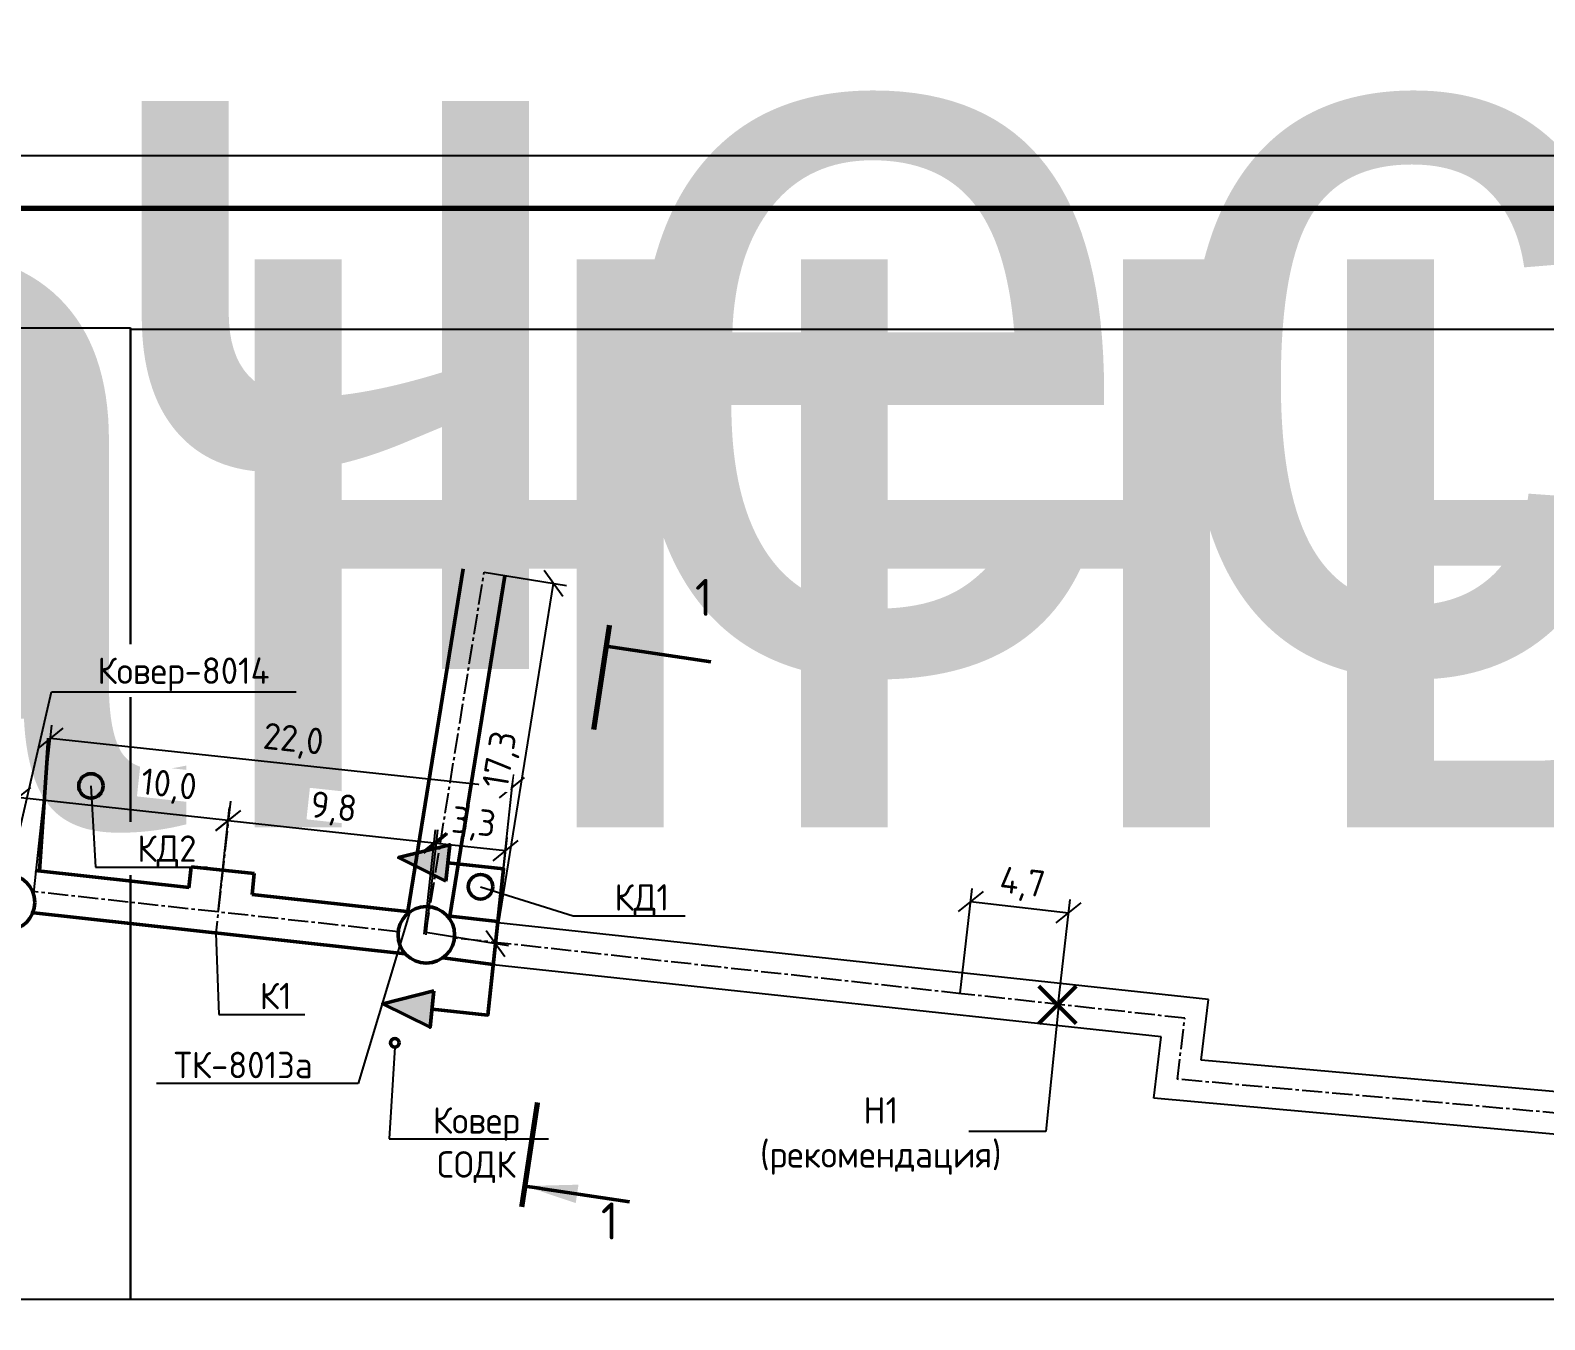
# Model space of a CAD drawing. Header units: metres. Extents: x 1981 to 7362, y 1229 to 3678.
# Drawn here: x 3221.1 to 3364.4, y 2510.3 to 2632.4 of the extents above; entities that cross this region are included whole.
import ezdxf
from ezdxf import colors
from ezdxf.entities.mleader import LeaderData, LeaderLine
from ezdxf.enums import TextEntityAlignment as Align
from ezdxf.math import Vec2, Vec3

# ---------------------------------------------------------------- set-up
doc = ezdxf.new("R2018")
doc.units = ezdxf.units.M
doc.header["$XCLIPFRAME"] = 2
doc.linetypes.add('CENTER2', pattern=[28.575, 19.05, -3.175, 3.175, -3.175])
doc.layers.add('Основной', color=255, linetype='Continuous', lineweight=50)
doc.layers.add('Форматы', color=7, linetype='Continuous')
doc.styles.add('GOST', font='GOST.shx', dxfattribs={"oblique": 15})
doc.styles.add('GOST-2.304_Type-B', font='GOST Common.ttf')
doc.styles.get("Standard").update_dxf_attribs({"font": 'GOST Common.ttf'})
doc.dimstyles.new('М 1 к 500', dxfattribs={"dimtxt": 2.5, "dimasz": 2.15, "dimexe": 1.25, "dimexo": 0, "dimtad": 1, "dimdec": 1, "dimlfac": 0.5, "dimzin": 1, "dimtxsty": 'GOST', "dimblk": 'OBLIQUE', "dimcen": 2.5, "dimclrd": 5, "dimclre": 5, "dimclrt": 5, "dimazin": 2, "dimtfac": 1, "dimtdec": 1, "dimtmove": 0, "dimatfit": 3, "dimldrblk": 'NONE', "dimfxl": 1.25, "dimlwd": 30, "dimlwe": 30, "dimarcsym": 0})
picture_1 = doc.add_image_def('image1.jpg', size_in_pixel=(3947, 3948))
picture_2 = doc.add_image_def('image2.jpg', size_in_pixel=(3947, 3947))

# ---------------------------------------------------------------- blocks, each defined once
blk = doc.blocks.new('_Oblique')
at = {"color": 0, "linetype": 'ByBlock', "lineweight": -2}
blk.add_line((-0.5, -0.5), (0.5, 0.5), dxfattribs=at)
blk = doc.blocks.new('*D51')
at = {"layer": 'Defpoints', "color": 0, "lineweight": 50, "transparency": 16777216}
for p in [(3266.69, 2560.68), (3221.42, 2550.72), (3265.13, 2546.04)]:
    blk.add_point(p, dxfattribs=at)
at = {"layer": 'Основной', "lineweight": 25, "transparency": 16777216}
for p, q in [((3221.42, 2550.72), (3223.12, 2566.61)), ((3222.99, 2565.36), (3266.69, 2560.68)), ((3265.13, 2546.04), (3266.83, 2561.92))]:
    blk.add_line(p, q, dxfattribs=at)
at = {"layer": 'Основной', "lineweight": 25, "transparency": 16777216, "xscale": 2.15, "yscale": 2.15, "zscale": 2.15}
for p, rotation in [((3222.99, 2565.36), 173.8844610100878), ((3266.69, 2560.68), 353.8844610100878)]:
    blk.add_blockref('_Oblique', p, dxfattribs=dict(at, rotation=rotation))
at = {"layer": 'Основной', "color": 2, "transparency": 16777216, "insert": (3245.97, 2565.04), "char_height": 2.5, "attachment_point": 5, "rotation": 353.8845, "bg_fill": 3, "box_fill_scale": 1.1, "bg_fill_color": 256, "bg_fill_true_color": 13158600, "bg_fill_transparency": 0}
blk.add_mtext('22,0', dxfattribs=at)
blk = doc.blocks.new('_None')
blk = doc.blocks.new('*D57')
at = {"layer": 'Defpoints', "color": 0, "lineweight": 50, "transparency": 16777216}
for p in [(3266.08, 2554.73), (3258.57, 2546.76), (3265.13, 2546.04)]:
    blk.add_point(p, dxfattribs=at)
at = {"layer": 'Основной', "lineweight": 25, "transparency": 16777216}
for p, q in [((3258.57, 2546.76), (3259.66, 2556.69)), ((3265.13, 2546.04), (3266.22, 2555.97)), ((3259.53, 2555.45), (3266.08, 2554.73))]:
    blk.add_line(p, q, dxfattribs=at)
at = {"layer": 'Основной', "lineweight": 25, "transparency": 16777216, "xscale": 2.15, "yscale": 2.15, "zscale": 2.15}
for p, rotation in [((3259.53, 2555.45), 173.7268067789797), ((3266.08, 2554.73), 353.7268067789797)]:
    blk.add_blockref('_Oblique', p, dxfattribs=dict(at, rotation=rotation))
at = {"layer": 'Основной', "color": 2, "transparency": 16777216, "insert": (3263.04, 2557.2), "char_height": 2.5, "attachment_point": 5, "rotation": 353.7268, "bg_fill": 3, "box_fill_scale": 1.1, "bg_fill_color": 256, "bg_fill_true_color": 13158600, "bg_fill_transparency": 0}
blk.add_mtext('3,3', dxfattribs=at)
blk = doc.blocks.new('*D58')
at = {"layer": 'Defpoints', "color": 0, "lineweight": 50, "transparency": 16777216}
for p in [(3319.37, 2548.85), (3309.1, 2541.24), (3318.38, 2540.18)]:
    blk.add_point(p, dxfattribs=at)
at = {"layer": 'Основной', "lineweight": 25, "transparency": 16777216}
for p, q in [((3309.1, 2541.24), (3310.23, 2551.16)), ((3310.09, 2549.91), (3319.37, 2548.85)), ((3318.38, 2540.18), (3319.51, 2550.1))]:
    blk.add_line(p, q, dxfattribs=at)
at = {"layer": 'Основной', "lineweight": 25, "transparency": 16777216, "xscale": 2.15, "yscale": 2.15, "zscale": 2.15}
for p, rotation in [((3310.09, 2549.91), 173.4856078856433), ((3319.37, 2548.85), 353.4856078856433)]:
    blk.add_blockref('_Oblique', p, dxfattribs=dict(at, rotation=rotation))
at = {"layer": 'Основной', "color": 2, "transparency": 16777216, "insert": (3314.97, 2551.5), "char_height": 2.5, "attachment_point": 5, "rotation": 353.4856, "bg_fill": 3, "box_fill_scale": 1.1, "bg_fill_color": 256, "bg_fill_true_color": 13158600, "bg_fill_transparency": 0}
blk.add_mtext('4,7', dxfattribs=at)
blk = doc.blocks.new('*U143')
blk.add_lwpolyline([(0, 0), (420, 0), (420, -297), (0, -297)], close=True)
at = {"const_width": 0.5}
blk.add_lwpolyline([(20, -5), (415, -5), (415, -292), (20, -292)], close=True, dxfattribs=at)
at = {"style": 'GOST-2.304_Type-B'}
blk.add_attdef('РАЗРАБОТАЛ', text='', height=2.5, dxfattribs=at).set_placement((250.5, -264.22), align=Align.MIDDLE_LEFT)
at = {"style": 'GOST-2.304_Type-B', "flags": 8}
for tag, height, p in [('ДАТА', 2.5, (290.07, -264.4)), ('ЛИСТ', 3, (386.39, -271.92)), ('ЛИСТОВ', 3, (403.89, -271.92)), ('ФОРМАТ', 3, (380.97, -294.75))]:
    blk.add_attdef(tag, text='', height=height, dxfattribs=at).set_placement(p, align=Align.MIDDLE_CENTER)
at = {"style": 'GOST-2.304_Type-B'}
blk.add_attdef('ПРОВЕРИЛ', (250.75, -270.73), '', height=2.5, dxfattribs=at)
at = {"lineweight": 30, "flags": 104}
for tag, p in [('ТЕПЛОВЫЕ_СЕТИ', (330, -269.5)), ('ИМЯ_ЧЕРТЕЖА', (330, -284.5))]:
    blk.add_attdef(tag, text='', height=3, dxfattribs=at).set_placement(p, align=Align.MIDDLE_CENTER)
blk = doc.blocks.new('ГРАНИЦА ПРОЕКТИРОВАНИЯ')
h = blk.add_hatch(color=256)
h.dxf.hatch_style = 1
h.paths.add_polyline_path([(3438.03, 2134.87), (3434.57, 2134.87), (3436.3, 2130.18)])
h.paths.add_polyline_path([(3451.94, 2134.87), (3448.47, 2134.87), (3450.21, 2130.18)])
at = {"layer": 'Основной'}
for points in [[(3450.21, 2134.87), (3450.21, 2140.18), (3436.3, 2140.18), (3436.3, 2134.87)], [(3438.03, 2134.87), (3434.57, 2134.87), (3436.3, 2130.18), (3438.03, 2134.87)], [(3448.47, 2134.87), (3451.94, 2134.87), (3450.21, 2130.18), (3448.47, 2134.87)]]:
    blk.add_lwpolyline(points, dxfattribs=at)
blk = doc.blocks.new('*D172')
at = {"layer": 'Defpoints', "color": 0, "lineweight": 50, "transparency": 16777216}
for p in [(3264.04, 2581.07), (3270.61, 2580.01), (3258.54, 2547)]:
    blk.add_point(p, dxfattribs=at)
at = {"layer": 'Основной', "lineweight": 25, "transparency": 16777216}
for p, q in [((3264.04, 2581.07), (3271.85, 2579.81)), ((3265.11, 2545.94), (3270.61, 2580.01)), ((3258.54, 2547), (3266.34, 2545.74))]:
    blk.add_line(p, q, dxfattribs=at)
at = {"layer": 'Основной', "lineweight": 25, "transparency": 16777216, "xscale": 2.15, "yscale": 2.15, "zscale": 2.15}
for p, rotation in [((3270.61, 2580.01), 80.82318316367149), ((3265.11, 2545.94), 260.8231831636715)]:
    blk.add_blockref('_Oblique', p, dxfattribs=dict(at, rotation=rotation))
at = {"layer": 'Основной', "color": 2, "transparency": 16777216, "insert": (3265.76, 2563.31), "char_height": 2.5, "attachment_point": 5, "rotation": 80.8232, "bg_fill": 3, "box_fill_scale": 1.1, "bg_fill_color": 256, "bg_fill_true_color": 13158600, "bg_fill_transparency": 0}
blk.add_mtext('17,3', dxfattribs=at)
blk = doc.blocks.new('*U142')
at = {"style": 'GOST-2.304_Type-B'}
blk.add_attdef('РАЗРАБОТАЛ', text='', height=2.5, dxfattribs=at).set_placement((40.5, -264.22), align=Align.MIDDLE_LEFT)
at = {"style": 'GOST-2.304_Type-B', "flags": 8}
for tag, height, p in [('ДАТА', 2.5, (80.07, -264.4)), ('ЛИСТ', 3, (176.39, -271.92)), ('ЛИСТОВ', 3, (193.89, -271.92)), ('ФОРМАТ', 3, (170.97, -294.75))]:
    blk.add_attdef(tag, text='', height=height, dxfattribs=at).set_placement(p, align=Align.MIDDLE_CENTER)
at = {"style": 'GOST-2.304_Type-B'}
blk.add_attdef('ПРОВЕРИЛ', (40.75, -270.73), '', height=2.5, dxfattribs=at)
at = {"lineweight": 30, "flags": 104}
for tag, p in [('ТЕПЛОВЫЕ_СЕТИ', (120, -269.5)), ('ИМЯ_ЧЕРТЕЖА', (120, -284.5))]:
    blk.add_attdef(tag, text='', height=3, dxfattribs=at).set_placement(p, align=Align.MIDDLE_CENTER)
blk = doc.blocks.new('*D291')
at = {"layer": 'Defpoints', "color": 0, "lineweight": 50, "transparency": 16777216}
for p in [(3259.29, 2555.46), (3238.87, 2548.92), (3258.36, 2546.82)]:
    blk.add_point(p, dxfattribs=at)
at = {"layer": 'Основной', "lineweight": 25, "transparency": 16777216}
for p, q in [((3238.87, 2548.92), (3239.94, 2558.81)), ((3239.81, 2557.57), (3259.29, 2555.46)), ((3258.36, 2546.82), (3259.43, 2556.7))]:
    blk.add_line(p, q, dxfattribs=at)
at = {"layer": 'Основной', "lineweight": 25, "transparency": 16777216, "xscale": 2.15, "yscale": 2.15, "zscale": 2.15}
for p, rotation in [((3239.81, 2557.57), 173.8304344795452), ((3259.29, 2555.46), 353.8304344795451)]:
    blk.add_blockref('_Oblique', p, dxfattribs=dict(at, rotation=rotation))
at = {"layer": 'Основной', "color": 2, "transparency": 16777216, "insert": (3249.78, 2558.63), "char_height": 2.5, "attachment_point": 5, "rotation": 353.8304, "bg_fill": 3, "box_fill_scale": 1.1, "bg_fill_color": 256, "bg_fill_true_color": 13158600, "bg_fill_transparency": 0}
blk.add_mtext('9,8', dxfattribs=at)
blk = doc.blocks.new('*D292')
at = {"layer": 'Defpoints', "color": 0, "lineweight": 50, "transparency": 16777216}
for p in [(3219.91, 2559.75), (3218.83, 2549.84), (3238.87, 2548.92)]:
    blk.add_point(p, dxfattribs=at)
at = {"layer": 'Основной', "lineweight": 25, "transparency": 16777216}
for p, q in [((3218.83, 2549.84), (3220.05, 2560.99)), ((3239.82, 2557.58), (3219.91, 2559.75)), ((3238.87, 2548.92), (3239.95, 2558.82))]:
    blk.add_line(p, q, dxfattribs=at)
at = {"layer": 'Основной', "lineweight": 25, "transparency": 16777216, "xscale": 2.15, "yscale": 2.15, "zscale": 2.15}
for p, rotation in [((3219.91, 2559.75), 173.7814863599153), ((3239.82, 2557.58), 353.7814863599153)]:
    blk.add_blockref('_Oblique', p, dxfattribs=dict(at, rotation=rotation))
at = {"layer": 'Основной', "color": 2, "lineweight": 50, "transparency": 16777216, "insert": (3234.18, 2560.75), "char_height": 2.5, "attachment_point": 5, "rotation": 353.7815, "bg_fill": 3, "box_fill_scale": 1.1, "bg_fill_color": 256, "bg_fill_true_color": 13158600, "bg_fill_transparency": 0}
blk.add_mtext('10,0', dxfattribs=at)

msp = doc.modelspace()

# ---------------------------------------------------------------- hatches: boundary and pattern name
at = {"layer": 'Основной'}
msp.add_hatch(color=256, dxfattribs=at).paths.add_polyline_path([(3275.61, 2574.092), (3280.422, 2572.475), (3280.685, 2574.218)], flags=0)

# ---------------------------------------------------------------- linework, layer by layer
for p, q in [((3275.61, 2574.092), (3285.498, 2572.601)), ((3264.902, 2543.965), (3260.12, 2544.575))]:
    msp.add_line(p, q, dxfattribs=at)
at = {"layer": 'Основной', "lineweight": 25}
for p, q in [((3328.139, 2537.098), (3264.898, 2543.928)), ((3331.9, 2534.904), (3332.602, 2540.632)), ((3327.426, 2531.289), (3328.139, 2537.098)), ((3406.171, 2528.259), (3331.9, 2534.904)), ((3405.815, 2524.274), (3327.426, 2531.289))]:
    msp.add_line(p, q, dxfattribs=at)
at = {"layer": 'Основной'}
msp.add_lwpolyline([(3274.416, 2566.182, 0.5, 0.5, 0), (3275.908, 2576.07, 0.5, 0.5, 0)], format="xyseb", dxfattribs=at)
for points in [[(3316.561, 2541.899), (3320.097, 2538.364)], [(3316.561, 2538.364), (3320.097, 2541.899)]]:
    msp.add_lwpolyline(points, dxfattribs=at)
msp.add_circle((3255.585, 2536.538), 0.4, dxfattribs=at)

# ---------------------------------------------------------------- texts
at = {"layer": 'Основной', "style": 'GOST-2.304_Type-B'}
for p in [(3283.99, 2576.944), (3275.088, 2517.931)]:
    msp.add_text('1', height=3.5, dxfattribs=at).set_placement(p)

# ---------------------------------------------------------------- pictures from other files: only their frames are drawn
image = msp.add_image(picture_1, insert=(2730.575, 2104.097), size_in_units=(499.995, 500.122), dxfattribs=dict(fade=50))
image.set_boundary_path([(2461.036, -0.5), (3946.5, 725.505)])
image = msp.add_image(picture_2, insert=(3230.57, 2104.097), size_in_units=(499.995, 499.995), dxfattribs=dict(fade=50))
image.set_boundary_path([(-0.5, -0.5), (1491.042, 724.505)])

# ---------------------------------------------------------------- next in the draw order: dimensions: what is measured, and where the dimension line sits
at = {"layer": 'Основной'}
dim = msp.add_linear_dim(base=(3266.694, 2560.681), p1=(3221.422, 2550.72), p2=(3265.125, 2546.037), angle=353.88446, dimstyle='М 1 к 500', override={"dimtxsty": 'Standard', "dimclrd": 256, "dimclre": 256, "dimclrt": 2, "dimtfill": 1, "dimlwd": 25, "dimlwe": 25}, dxfattribs=at)
dim.commit()
dim.dimension.update_dxf_attribs({"geometry": '*D51', "text_midpoint": (3245.746, 2562.925), "dimtype": 161})

# ---------------------------------------------------------------- next in the draw order: linework, layer by layer
for p, q in [((3257.02, 2548.94), (3242.073, 2550.583)), ((3256.583, 2544.964), (3221.122, 2548.862)), ((3265.341, 2548.035), (3260.557, 2548.552))]:
    msp.add_line(p, q, dxfattribs=at)
at = {"layer": 'Основной', "lineweight": 25}
msp.add_line((3332.602, 2540.632), (3265.326, 2547.897), dxfattribs=at)
at = {"layer": 'Основной', "color": 2, "linetype": 'CENTER2', "lineweight": 25, "ltscale": 0.1}
msp.add_lwpolyline([(3255.909, 2547.05), (3221.341, 2550.85)], dxfattribs=at)

# ---------------------------------------------------------------- next in the draw order: leaders
at = {"layer": 'Основной', "lineweight": 25}
ml = msp.add_multileader_mtext('Standard', dxfattribs=at)
ml.set_content('Ковер-8014', color=256)
ml.set_leader_properties()
ml.set_arrow_properties(name='NONE')
ml.build(insert=Vec2(0, 0))
ml.multileader.update_dxf_attribs({"text_left_attachment_type": 6, "text_right_attachment_type": 6, "dogleg_length": 2, "arrow_head_size": 2.5})
ctx = ml.context
ctx.base_point, ctx.char_height, ctx.arrow_head_size, ctx.plane_origin = Vec3(3225.09, 2569.758), 2.5, 2.5, Vec3(3216.526, 2547.23)
ctx.left_attachment, ctx.right_attachment, ctx.text_align_type = 6, 6, 1
notes = []
notes.append((ctx, [(1, (1, 1, 0), (3223.09, 2569.758), (1, 0), 2, [(0, [(3219.123, 2552.497)], 0, [])])]))
ctx.mtext.insert, ctx.mtext.alignment, ctx.mtext.flow_direction = Vec3(3235.59, 2573.008), 2, 5
ctx.mtext.has_bg_fill, ctx.mtext.bg_color, ctx.mtext.bg_scale_factor, ctx.mtext.bg_transparency, ctx.mtext.use_window_bg_color = 1, -1027028792, 1.5, 0, 1
for ctx, leaders in notes:
    for number, flags, end, landing, length, lines in leaders:
        leader = LeaderData()
        leader.index, (leader.has_last_leader_line, leader.has_dogleg_vector, leader.attachment_direction) = number, flags
        leader.last_leader_point, leader.dogleg_vector, leader.dogleg_length = Vec3(end), Vec3(landing), length
        for number, points, colour, breaks in lines:
            line = LeaderLine()
            line.index, line.vertices, line.color, line.breaks = number, Vec3.list(points), colors.encode_raw_color(colour), breaks
            leader.lines.append(line)
        ctx.leaders.append(leader)

# ---------------------------------------------------------------- next in the draw order: linework, layer by layer
at = {"lineweight": 50}
msp.add_line((3221.95, 2552.796), (3222.823, 2565.367), dxfattribs=at)
at = {"layer": 'Основной'}
msp.add_line((3236.109, 2551.239), (3221.559, 2552.838), dxfattribs=at)
for centre, radius in [((3226.829, 2560.848), 1.16), ((3218.833, 2549.835), 2.677)]:
    msp.add_circle(centre, radius, dxfattribs=at)

# ---------------------------------------------------------------- next in the draw order: dimensions: what is measured, and where the dimension line sits
dim = msp.add_aligned_dim(p1=(3258.57, 2546.758), p2=(3265.125, 2546.037), distance=8.744, dimstyle='М 1 к 500', override={"dimtxsty": 'Standard', "dimclrd": 256, "dimclre": 256, "dimclrt": 2, "dimtfill": 1, "dimlwd": 25, "dimlwe": 25}, dxfattribs=at)
dim.commit()
dim.dimension.update_dxf_attribs({"geometry": '*D57', "text_midpoint": (3263.035, 2557.202)})

# ---------------------------------------------------------------- next in the draw order: leaders
at = {"layer": 'Основной', "lineweight": 25}
ml = msp.add_multileader_mtext('Standard', dxfattribs=at)
ml.set_content('Н1\\P(рекомендация)', color=256)
ml.set_leader_properties()
ml.set_arrow_properties(name='NONE')
ml.build(insert=Vec2(0, 0))
ml.multileader.update_dxf_attribs({"text_left_attachment_type": 6, "text_right_attachment_type": 6, "dogleg_length": 2, "arrow_head_size": 2.5})
ctx = ml.context
ctx.base_point, ctx.char_height, ctx.arrow_head_size, ctx.plane_origin = Vec3(3287.962, 2528.147), 2.5, 2.5, Vec3(3318.159, 2540.37)
ctx.left_attachment, ctx.right_attachment, ctx.text_align_type = 6, 6, 1
notes = []
notes.append((ctx, [(0, (1, 1, 0), (3317.212, 2528.147), (-1, 0), 2, [(0, [(3318.457, 2540.307)], 0, [])])]))
ctx.mtext.insert, ctx.mtext.width, ctx.mtext.alignment, ctx.mtext.flow_direction = Vec3(3301.587, 2531.397), 3.25, 2, 5
ctx.mtext.has_bg_fill, ctx.mtext.bg_color, ctx.mtext.bg_scale_factor, ctx.mtext.bg_transparency, ctx.mtext.use_window_bg_color = 1, -1027028792, 1.5, 0, 1
for ctx, leaders in notes:
    for number, flags, end, landing, length, lines in leaders:
        leader = LeaderData()
        leader.index, (leader.has_last_leader_line, leader.has_dogleg_vector, leader.attachment_direction) = number, flags
        leader.last_leader_point, leader.dogleg_vector, leader.dogleg_length = Vec3(end), Vec3(landing), length
        for number, points, colour, breaks in lines:
            line = LeaderLine()
            line.index, line.vertices, line.color, line.breaks = number, Vec3.list(points), colors.encode_raw_color(colour), breaks
            leader.lines.append(line)
        ctx.leaders.append(leader)

# ---------------------------------------------------------------- next in the draw order: linework, layer by layer
at = {"layer": 'Основной'}
for centre, radius in [((3263.702, 2551.31), 1.16), ((3258.57, 2546.758), 2.677)]:
    msp.add_circle(centre, radius, dxfattribs=at)

# ---------------------------------------------------------------- next in the draw order: dimensions: what is measured, and where the dimension line sits
dim = msp.add_aligned_dim(p1=(3309.102, 2541.243), p2=(3318.381, 2540.183), distance=8.728, dimstyle='М 1 к 500', override={"dimtxsty": 'Standard', "dimclrd": 256, "dimclre": 256, "dimclrt": 2, "dimtfill": 1, "dimlwd": 25, "dimlwe": 25}, dxfattribs=at)
dim.commit()
dim.dimension.update_dxf_attribs({"geometry": '*D58', "text_midpoint": (3314.973, 2551.496)})

# ---------------------------------------------------------------- next in the draw order: linework, layer by layer
at = {"layer": 'Основной', "color": 2, "linetype": 'CENTER2', "lineweight": 25, "ltscale": 0.1}
for points in [[(3309.216, 2541.191), (3261.231, 2546.465)], [(3405.993, 2526.267), (3329.663, 2533.096), (3330.371, 2538.865), (3309.216, 2541.191)]]:
    msp.add_lwpolyline(points, dxfattribs=at)

# ---------------------------------------------------------------- next in the draw order: block references
at = {"layer": 'Форматы'}
msp.add_blockref('*U143', (3013.291, 2620.512), dxfattribs=at)

# ---------------------------------------------------------------- next in the draw order: leaders
at = {"layer": 'Основной', "lineweight": 25}
ml = msp.add_multileader_mtext('Standard', dxfattribs=at)
ml.set_content('КД2', color=256)
ml.set_leader_properties()
ml.set_arrow_properties(name='NONE')
ml.build(insert=Vec2(0, 0))
ml.multileader.update_dxf_attribs({"text_left_attachment_type": 6, "text_right_attachment_type": 6, "dogleg_length": 2, "arrow_head_size": 2.5})
ctx = ml.context
ctx.base_point, ctx.char_height, ctx.arrow_head_size, ctx.plane_origin = Vec3(3229.262, 2553.173), 2.5, 2.5, Vec3(3226.829, 2560.848)
ctx.left_attachment, ctx.right_attachment, ctx.text_align_type = 6, 6, 1
notes = []
notes.append((ctx, [(0, (1, 1, 0), (3227.262, 2553.173), (1, 0), 2, [(0, [(3226.829, 2560.848)], 0, [])])]))
ctx.mtext.insert, ctx.mtext.alignment, ctx.mtext.flow_direction = Vec3(3234.012, 2556.173), 2, 5
ctx.mtext.has_bg_fill, ctx.mtext.bg_color, ctx.mtext.bg_scale_factor, ctx.mtext.bg_transparency, ctx.mtext.use_window_bg_color = 1, -1027028792, 1.5, 0, 1
ml = msp.add_multileader_mtext('Standard', dxfattribs=at)
ml.set_content('КД1', color=256)
ml.set_leader_properties()
ml.set_arrow_properties(name='NONE')
ml.build(insert=Vec2(0, 0))
ml.multileader.update_dxf_attribs({"text_left_attachment_type": 6, "text_right_attachment_type": 6, "dogleg_length": 2, "arrow_head_size": 2.5})
ctx = ml.context
ctx.base_point, ctx.char_height, ctx.arrow_head_size, ctx.plane_origin = Vec3(3274.466, 2548.556), 2.5, 2.5, Vec3(3263.702, 2551.31)
ctx.left_attachment, ctx.right_attachment, ctx.text_align_type = 6, 6, 1
notes.append((ctx, [(0, (1, 1, 0), (3272.466, 2548.556), (1, 0), 2, [(0, [(3263.702, 2551.31)], 0, [])])]))
ctx.mtext.insert, ctx.mtext.alignment, ctx.mtext.flow_direction = Vec3(3278.966, 2551.556), 2, 5
ctx.mtext.has_bg_fill, ctx.mtext.bg_color, ctx.mtext.bg_scale_factor, ctx.mtext.bg_transparency, ctx.mtext.use_window_bg_color = 1, -1027028792, 1.5, 0, 1
ml = msp.add_multileader_mtext('Standard', dxfattribs=at)
ml.set_content('Ковер \\PСОДК', color=256)
ml.set_leader_properties()
ml.set_arrow_properties(name='NONE')
ml.build(insert=Vec2(0, 0))
ml.multileader.update_dxf_attribs({"text_left_attachment_type": 6, "text_right_attachment_type": 6, "dogleg_length": 2, "arrow_head_size": 2.5})
ctx = ml.context
ctx.base_point, ctx.char_height, ctx.arrow_head_size, ctx.plane_origin = Vec3(3257.054, 2527.448), 2.5, 2.5, Vec3(3255.868, 2536.821)
ctx.left_attachment, ctx.right_attachment, ctx.text_align_type = 6, 6, 1
notes.append((ctx, [(0, (1, 1, 0), (3255.054, 2527.448), (1, 0), 2, [(0, [(3255.585, 2536.138)], 0, [])])]))
ctx.mtext.insert, ctx.mtext.alignment, ctx.mtext.flow_direction = Vec3(3263.304, 2530.448), 2, 5
ctx.mtext.has_bg_fill, ctx.mtext.bg_color, ctx.mtext.bg_scale_factor, ctx.mtext.bg_transparency, ctx.mtext.use_window_bg_color = 1, -1027028792, 1.5, 0, 1
for ctx, leaders in notes:
    for number, flags, end, landing, length, lines in leaders:
        leader = LeaderData()
        leader.index, (leader.has_last_leader_line, leader.has_dogleg_vector, leader.attachment_direction) = number, flags
        leader.last_leader_point, leader.dogleg_vector, leader.dogleg_length = Vec3(end), Vec3(landing), length
        for number, points, colour, breaks in lines:
            line = LeaderLine()
            line.index, line.vertices, line.color, line.breaks = number, Vec3.list(points), colors.encode_raw_color(colour), breaks
            leader.lines.append(line)
        ctx.leaders.append(leader)

# ---------------------------------------------------------------- next in the draw order: hatches: boundary and pattern name
at = {"layer": 'Основной'}
msp.add_hatch(color=256, dxfattribs=at).paths.add_polyline_path([(3267.901, 2522.99), (3272.713, 2521.372), (3272.976, 2523.116)], flags=0)

# ---------------------------------------------------------------- next in the draw order: linework, layer by layer
at = {"lineweight": 50}
msp.add_line((3260.811, 2548.524), (3266.017, 2580.748), dxfattribs=at)
at = {"layer": 'Основной', "color": 2, "linetype": 'CENTER2', "lineweight": 25, "ltscale": 0.1}
msp.add_line((3258.54, 2547.005), (3264.043, 2581.067), dxfattribs=at)
at = {"layer": 'Основной'}
msp.add_line((3267.901, 2522.99), (3277.789, 2521.498), dxfattribs=at)
msp.add_lwpolyline([(3236.325, 2553.205), (3236.107, 2551.217)], dxfattribs=at)
msp.add_lwpolyline([(3269.094, 2530.9, 0.5, 0.5, 0), (3267.603, 2521.012, 0.5, 0.5, 0)], format="xyseb", dxfattribs=at)

# ---------------------------------------------------------------- next in the draw order: leaders
at = {"layer": 'Основной', "lineweight": 25}
ml = msp.add_multileader_mtext('Standard', dxfattribs=at)
ml.set_content('ТК-8013а', color=256)
ml.set_leader_properties()
ml.set_arrow_properties(name='NONE')
ml.build(insert=Vec2(0, 0))
ml.multileader.update_dxf_attribs({"text_left_attachment_type": 6, "text_right_attachment_type": 6, "dogleg_length": 2, "arrow_head_size": 2.5})
ctx = ml.context
ctx.base_point, ctx.char_height, ctx.arrow_head_size, ctx.plane_origin = Vec3(3232.369, 2532.692), 2.5, 2.5, Vec3(3257.02, 2548.94)
ctx.left_attachment, ctx.right_attachment, ctx.text_align_type = 6, 6, 1
notes = []
notes.append((ctx, [(0, (1, 1, 0), (3252.119, 2532.692), (-1, 0), 2, [(0, [(3257.02, 2548.94)], 0, [])])]))
ctx.mtext.insert, ctx.mtext.alignment, ctx.mtext.flow_direction = Vec3(3241.244, 2535.692), 2, 5
ctx.mtext.has_bg_fill, ctx.mtext.bg_color, ctx.mtext.bg_scale_factor, ctx.mtext.bg_transparency, ctx.mtext.use_window_bg_color = 1, -1027028792, 1.5, 0, 1
for ctx, leaders in notes:
    for number, flags, end, landing, length, lines in leaders:
        leader = LeaderData()
        leader.index, (leader.has_last_leader_line, leader.has_dogleg_vector, leader.attachment_direction) = number, flags
        leader.last_leader_point, leader.dogleg_vector, leader.dogleg_length = Vec3(end), Vec3(landing), length
        for number, points, colour, breaks in lines:
            line = LeaderLine()
            line.index, line.vertices, line.color, line.breaks = number, Vec3.list(points), colors.encode_raw_color(colour), breaks
            leader.lines.append(line)
        ctx.leaders.append(leader)

# ---------------------------------------------------------------- next in the draw order: linework, layer by layer
at = {"lineweight": 50}
msp.add_line((3256.83, 2548.961), (3262.068, 2581.386), dxfattribs=at)

# ---------------------------------------------------------------- next in the draw order: block references
at = {"layer": 'Основной', "xscale": -1, "rotation": 263.8361484736917}
msp.add_blockref('ГРАНИЦА ПРОЕКТИРОВАНИЯ', (767.618, -647.469), dxfattribs=at)

# ---------------------------------------------------------------- next in the draw order: dimensions: what is measured, and where the dimension line sits
at = {"layer": 'Основной'}
dim = msp.add_aligned_dim(p1=(3258.54, 2547.005), p2=(3264.043, 2581.067), distance=-6.655, dimstyle='М 1 к 500', override={"dimtxsty": 'Standard', "dimclrd": 256, "dimclre": 256, "dimclrt": 2, "dimtfill": 1, "dimlwd": 25, "dimlwe": 25}, dxfattribs=at)
dim.commit()
dim.dimension.update_dxf_attribs({"geometry": '*D172', "text_midpoint": (3265.764, 2563.313)})

# ---------------------------------------------------------------- next in the draw order: block references
at = {"layer": 'Форматы'}
ref = msp.add_blockref('*U142', (2520.198, 2911.419), dxfattribs=at)
lines = msp.add_mtext('Уточнение данных', dxfattribs={"layer": '0', "insert": (2640.198, 2626.919), "char_height": 70, "attachment_point": 1})
ref.add_attrib('ИМЯ_ЧЕРТЕЖА', '', (2640.198, 2626.919), dxfattribs={"flags": 104}).embed_mtext(lines)
lines = msp.add_mtext('Тепломеханические решения тепловых сетей', dxfattribs={"layer": '0', "insert": (2640.198, 2641.919), "char_height": 70, "attachment_point": 1})
ref.add_attrib('ТЕПЛОВЫЕ_СЕТИ', '', (2640.198, 2641.919), dxfattribs={"flags": 104}).embed_mtext(lines)

# ---------------------------------------------------------------- next in the draw order: dimensions: what is measured, and where the dimension line sits
at = {"layer": 'Основной'}
dim = msp.add_aligned_dim(p1=(3238.873, 2548.923), p2=(3258.357, 2546.817), distance=8.693, dimstyle='М 1 к 500', override={"dimtxsty": 'Standard', "dimclrd": 256, "dimclre": 256, "dimclrt": 2, "dimtfill": 1, "dimlwd": 25, "dimlwe": 25}, dxfattribs=at)
dim.commit()
dim.dimension.update_dxf_attribs({"geometry": '*D291', "text_midpoint": (3249.778, 2558.625)})

# ---------------------------------------------------------------- next in the draw order: linework, layer by layer
at = {"layer": 'Основной', "color": 2, "linetype": 'CENTER2', "lineweight": 25, "ltscale": 0.1}
msp.add_lwpolyline([(3240.027, 2559.419), (3238.652, 2546.913)], dxfattribs=at)
at = {"layer": 'Основной'}
for points in [[(3236.325, 2553.205), (3242.289, 2552.55)], [(3242.289, 2552.55), (3242.071, 2550.562)]]:
    msp.add_lwpolyline(points, dxfattribs=at)

# ---------------------------------------------------------------- next in the draw order: dimensions: what is measured, and where the dimension line sits
at = {"layer": 'Основной', "lineweight": 50}
dim = msp.add_linear_dim(base=(3219.913, 2559.75), p1=(3238.873, 2548.923), p2=(3218.833, 2549.835), angle=173.78149, dimstyle='М 1 к 500', override={"dimtxsty": 'Standard', "dimclrd": 256, "dimclre": 256, "dimclrt": 2, "dimtmove": 1, "dimtfill": 1, "dimlwd": 25, "dimlwe": 25}, dxfattribs=at)
dim.commit()
dim.dimension.update_dxf_attribs({"geometry": '*D292', "text_midpoint": (3233.953, 2558.639), "dimtype": 160})

# ---------------------------------------------------------------- next in the draw order: leaders
at = {"layer": 'Основной', "lineweight": 25}
ml = msp.add_multileader_mtext('Standard', dxfattribs=at)
ml.set_content('К1', color=256)
ml.set_leader_properties()
ml.set_arrow_properties(name='NONE')
ml.build(insert=Vec2(0, 0))
ml.multileader.update_dxf_attribs({"text_left_attachment_type": 6, "text_right_attachment_type": 6, "dogleg_length": 2, "arrow_head_size": 2.5})
ctx = ml.context
ctx.base_point, ctx.char_height, ctx.arrow_head_size, ctx.plane_origin = Vec3(3240.935, 2539.222), 2.5, 2.5, Vec3(3238.652, 2546.913)
ctx.left_attachment, ctx.right_attachment, ctx.text_align_type = 6, 6, 1
notes = []
notes.append((ctx, [(1, (1, 1, 0), (3238.935, 2539.222), (1, 0), 2, [(0, [(3238.652, 2546.913)], 0, [])])]))
ctx.mtext.insert, ctx.mtext.alignment, ctx.mtext.flow_direction = Vec3(3244.31, 2542.222), 2, 5
ctx.mtext.has_bg_fill, ctx.mtext.bg_color, ctx.mtext.bg_scale_factor, ctx.mtext.bg_transparency, ctx.mtext.use_window_bg_color = 1, -1027028792, 1.5, 0, 1
for ctx, leaders in notes:
    for number, flags, end, landing, length, lines in leaders:
        leader = LeaderData()
        leader.index, (leader.has_last_leader_line, leader.has_dogleg_vector, leader.attachment_direction) = number, flags
        leader.last_leader_point, leader.dogleg_vector, leader.dogleg_length = Vec3(end), Vec3(landing), length
        for number, points, colour, breaks in lines:
            line = LeaderLine()
            line.index, line.vertices, line.color, line.breaks = number, Vec3.list(points), colors.encode_raw_color(colour), breaks
            leader.lines.append(line)
        ctx.leaders.append(leader)

doc.saveas('drawing.dxf')
